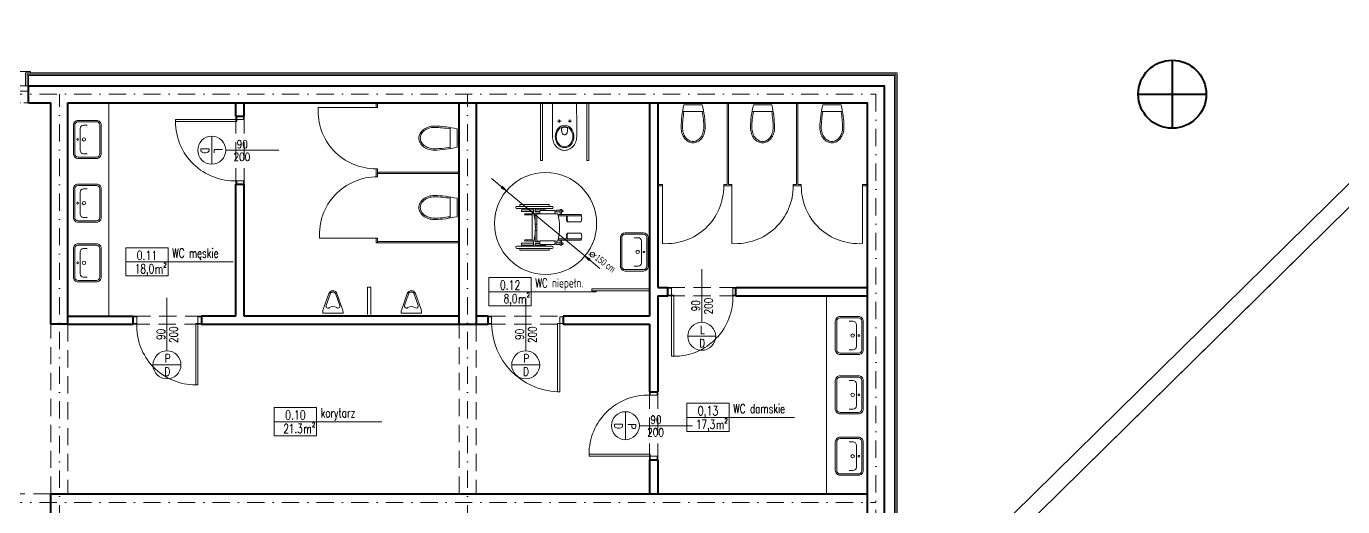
# Model space of a CAD drawing. Header units: millimetres. Extents: x -105266 to 178069, y 491 to 168574.
# Drawn here: x 9510 to 11445, y 18372 to 19078 of the extents above; entities that cross this region are included whole.
import ezdxf
from ezdxf.enums import TextEntityAlignment as Align

# ---------------------------------------------------------------- set-up
doc = ezdxf.new("R2010")
doc.units = ezdxf.units.MM
for name, pattern in [('DASHDOT', [25.4, 12.7, -6.35, 0, -6.35]), ('DASHED', [19.05, 12.7, -6.35]), ('HIDDEN2', [4.7625, 3.175, -1.5875])]:
    doc.linetypes.add(name, pattern=pattern)
for name, color, linetype, lineweight in [('A- NAD', 111, 'DASHED', 15), ('A-MEBLE', 253, 'Continuous', 5), ('A-OSIE', 7, 'DASHDOT', 0), ('A-SCIANY DZIAŁOWE', 1, 'Continuous', 40), ('A-STOLARKA OKIENNA', 1, 'Continuous', 5), ('A-WIDOK', 111, 'Continuous', 15), ('A-wykończenia', 6, 'Continuous', 13), ('A04_KONSTRUKCJA PONIZEJ', 2, 'HIDDEN2', 0), ('A07_DRZWI_OKNA', 4, 'Continuous', 5), ('A08_OPIS DRZWI_OKIEN', 9, 'Continuous', 9), ('A13_WYPOSAZENIE SANITARNE', 41, 'Continuous', 9), ('A16_OPIS_POM', 2, 'Continuous', 9), ('SANITARIATY', 9, 'Continuous', 5), ('sciany murowane', 3, 'Continuous', 40)]:
    doc.layers.add(name, color=color, linetype=linetype, lineweight=lineweight)
doc.styles.add('ROMANS', font='romans', dxfattribs={"width": 0.7})
doc.styles.add('WYM', font='ROMANS.SHX', dxfattribs={"width": 0.75})

# ---------------------------------------------------------------- blocks, each defined once
blk = doc.blocks.new('MW-0-152')
at = {"layer": 'A13_WYPOSAZENIE SANITARNE', "linetype": 'ByBlock'}
blk.add_line((-15.5, -10), (15.5, -10), dxfattribs=at)
blk.add_lwpolyline([(-13.5, 0, 0.053819), (-17.7, -33.3, 0.078305), (-16.3, -42.2, 0.087719), (-12.6, -49.3, 0.105432), (-6.6, -54.4, 0.122623), (0, -56, 0.122623), (6.6, -54.4, 0.105432), (12.6, -49.3, 0.087719), (16.3, -42.2, 0.078305), (17.7, -33.3, 0.053819), (13.5, 0)], format="xyb", close=True, dxfattribs=at)
blk.add_lwpolyline([(-13.5, -10, 0.037963), (-15.7, -33.3, 0.078126), (-14.4, -41.6, 0.087719), (-11, -48.1, 0.105432), (-5.6, -52.6, 0.122623), (0, -54, 0.122623), (5.6, -52.6, 0.105432), (11, -48.1, 0.087719), (14.4, -41.6, 0.078126), (15.7, -33.3, 0.037963), (13.5, -10)], format="xyb", dxfattribs=at)
blk = doc.blocks.new('MW-0-105')
at = {"layer": 'A13_WYPOSAZENIE SANITARNE', "linetype": 'ByBlock'}
for points in [[(-21, -41), (21, -41, 0.414214), (28, -34), (28, -7, 0.414214), (21, 0), (-21, 0, 0.414214), (-28, -7), (-28, -34, 0.414214)], [(-21, -39), (21, -39, 0.414214), (26, -34), (26, -7, 0.414214), (21, -2), (-21, -2, 0.414214), (-26, -7), (-26, -34, 0.414214)]]:
    blk.add_lwpolyline(points, format="xyb", close=True, dxfattribs=at)
blk.add_lwpolyline([(21, -20.5), (21, -15, 0.414214), (16, -10), (-16, -10, 0.414214), (-21, -15), (-21, -20.5)], format="xyb", dxfattribs=at)
for centre, radius in [((0, -15.5), 2.5), ((0, -6.3), 1.29)]:
    blk.add_circle(centre, radius, dxfattribs=at)
blk = doc.blocks.new('A$C0A0820CA')
at = {"layer": 'A-STOLARKA OKIENNA'}
for points in [[(5, 5), (5, 95), (8, 95), (8, 5)], [(0, 5), (5, 5), (5, -5), (0, -5)], [(95, 5), (100, 5), (100, -5), (95, -5)]]:
    blk.add_lwpolyline(points, close=True, dxfattribs=at)
blk.add_arc((8.4, 8.4), 86.6, 357.7776, 90.2803, dxfattribs=at)
blk = doc.blocks.new('A$C3C107989')
at = {"layer": 'A13_WYPOSAZENIE SANITARNE', "lineweight": 0}
for points in [[(17.6, 0), (17.7, -12), (17.8, -23.9), (17.8, -47.8), (17.8, -49.8), (17.6, -51.8), (17.3, -53.7), (16.9, -55.7), (16.3, -57.6), (15.5, -59.4), (14.6, -61.2), (13.5, -62.8), (12.3, -64.3), (10.8, -65.7), (9.3, -67), (7.6, -68), (5.8, -68.8), (3.9, -69.5), (2, -69.9), (0, -70), (-2, -69.9), (-4, -69.5), (-5.8, -68.8), (-7.6, -68), (-9.3, -67), (-10.9, -65.7), (-12.3, -64.3), (-13.6, -62.8), (-14.7, -61.2), (-15.6, -59.4), (-16.3, -57.6), (-16.9, -55.7), (-17.3, -53.7), (-17.6, -51.8), (-17.8, -49.8), (-17.8, -47.8), (-17.8, -23.9), (-17.7, -12), (-17.6, 0)], [(-17.6, 0), (17.6, 0)]]:
    blk.add_lwpolyline(points, dxfattribs=at)
at = {"layer": 'A13_WYPOSAZENIE SANITARNE'}
for points in [[(-10.4, -27), (-5.1, -27)], [(-7.8, -24.5), (-7.8, -29.5)], [(5.1, -27), (10.2, -27)], [(7.7, -24.8), (7.7, -29.3)]]:
    blk.add_lwpolyline(points, dxfattribs=at)
at = {"layer": 'A13_WYPOSAZENIE SANITARNE', "lineweight": 0}
for points in [[(-7.8, -27.7), (-7.5, -27.7), (-7.2, -27.5), (-7.1, -27.3), (-7, -27), (-7.1, -26.7), (-7.2, -26.5), (-7.5, -26.3), (-7.8, -26.2), (-8, -26.3), (-8.3, -26.5), (-8.5, -26.7), (-8.5, -27), (-8.5, -27.3), (-8.3, -27.5), (-8, -27.7)], [(-4.5, -37.9), (-4.4, -37.6), (-4.3, -37.3), (-4.1, -37.1), (-3.8, -36.9), (-2.9, -36.5), (-2, -36.3), (-1, -36.1), (0, -36.1), (1, -36.1), (2, -36.3), (2.9, -36.5), (3.8, -36.9), (4.1, -37.1), (4.3, -37.3), (4.4, -37.6), (4.4, -37.9), (4.4, -40.7), (4.3, -42.1), (4, -43.5), (3.8, -44.2), (3.5, -44.9), (3.1, -45.5), (2.6, -46), (2, -46.4), (1.4, -46.7), (0.7, -47), (0, -47), (-0.7, -47), (-1.4, -46.7), (-2.1, -46.4), (-2.6, -46), (-3.1, -45.5), (-3.5, -44.9), (-3.8, -44.2), (-4, -43.5), (-4.3, -42.1), (-4.4, -40.7)]]:
    blk.add_lwpolyline(points, close=True, dxfattribs=at)
blk.add_circle((7.7, -27), 0.752, dxfattribs=at)
for centre, major_axis, ratio in [((0, -49.5), (0, -16.5), 0.829441), ((0, -49.9), (0, -14.8), 0.831158)]:
    blk.add_ellipse(centre, major_axis=major_axis, ratio=ratio, start_param=0, end_param=6.283185, dxfattribs=at)
blk = doc.blocks.new('A$C1A052F2C')
at = {"layer": 'A-STOLARKA OKIENNA'}
for points in [[(-105, -5), (-110, -5), (-110, 5), (-105, 5)], [(0, -5), (-5, -5), (-5, 5), (0, 5)], [(-5, -5), (-5, -105), (-8, -105), (-8, -5)]]:
    blk.add_lwpolyline(points, close=True, dxfattribs=at)
blk.add_arc((-4.3, -4.4), 100.7, 180.3589, 267.8962, dxfattribs=at)
blk = doc.blocks.new('MW-0-174')
at = {"layer": 'A13_WYPOSAZENIE SANITARNE'}
for points in [[(-6, -28.7, 0.71055), (6, -28.7), (14.2, -5.4, 0.08401), (15, -0.5), (15, 0), (-15, 0), (-15, -0.5, 0.08401), (-14.2, -5.4)], [(6, -7.5, -0.647842), (10, -11.2), (4.2, -28, -0.71055), (-4.2, -28), (-10, -11.2, -0.763455), (-5.2, -8, 0.366262), (5.2, -8, -0.077354)]]:
    blk.add_lwpolyline(points, format="xyb", close=True, dxfattribs=at)
blk = doc.blocks.new('A$C078D0F1A')
at = {"layer": 'sciany murowane'}
for p, q in [((0, 50), (0, -50)), ((-50, 0), (50, 0))]:
    blk.add_line(p, q, dxfattribs=at)
blk.add_circle((0, 0), 50, dxfattribs=at)
blk = doc.blocks.new('opis-pomieszczenie')
for p, q in [((0, 21.8), (0, -21.4)), ((-64.8, 0), (99.9, 0))]:
    blk.add_line(p, q)
blk.add_lwpolyline([(0, 21.8), (-64.8, 21.8), (-64.8, -21.4), (0, -21.4)])
at = {"style": 'ROMANS', "width": 0.7}
for s, height, p in [('m', 14.3, (-13.8, -18)), ('2', 7.15, (-4.6, -8.4))]:
    blk.add_text(s, height=height, dxfattribs=at).set_placement(p, align=Align.CENTER)
blk.add_attdef('NR', text='', height=14.3, dxfattribs=at).set_placement((-32.4, 2.8), align=Align.CENTER)
for tag, p in [('POMIESZCZENIE', (6.3, 3.9)), ('POS', (6.3, -17.6))]:
    blk.add_attdef(tag, p, '', height=14.3, dxfattribs=at)
blk.add_attdef('POW', text='', height=14.3, dxfattribs=at).set_placement((-27, -17.4), align=Align.RIGHT)
blk = doc.blocks.new('A$C594607AF')
at = {"layer": 'A-MEBLE'}
for p, q in [((46.8, 67.9), (-5.2, 67.9)), ((-5.2, 64.7), (46.8, 64.7)), ((42.4, 70.5), (-0.8, 70.5)), ((-0.8, 70.5), (-0.8, 67.9)), ((1.8, 63), (1.8, 60.4)), ((19.6, 63), (1.8, 63)), ((19.6, 60.4), (1.8, 60.4)), ((19.6, 64.7), (19.6, 57.1)), ((22.1, 64.7), (22.1, 60.6)), ((37.3, 63), (22.1, 63)), ((22.1, 60.6), (29, 60.6)), ((22.1, 58.1), (29, 58.1)), ((22.1, 58.1), (22.1, 41.7)), ((50.7, 61.9), (29.3, 61.9)), ((50.7, 61.9), (29.3, 61.9)), ((37.3, 63), (37.3, 61.9)), ((42.4, 70.5), (42.4, 67.9)), ((58.5, 62.3), (53.3, 62.3)), ((53.3, 59.9), (58.5, 59.9)), ((58.5, 55.9), (58.5, 63.1)), ((58.5, 63.1), (60.7, 63.1)), ((60.7, 63.1), (60.7, 55.9)), ((62.1, 62.3), (60.7, 62.3)), ((62.1, 59.9), (60.7, 59.9)), ((7.2, 57.1), (6.6, 57.1)), ((6.6, 55.3), (17.5, 55.3)), ((9.6, 57.1), (9, 57.1)), ((12.1, 57.1), (11.4, 57.1)), ((14.6, 57.1), (13.9, 57.1)), ((17.5, 57.1), (16.4, 57.1)), ((17.5, 57.1), (19.9, 57.1)), ((17.5, 16.9), (17.5, 57.1)), ((17.5, 57.1), (19.9, 57.1)), ((22.1, 41.7), (24.6, 41.7)), ((24.6, 41.7), (22.1, 41.7)), ((24.6, 57.1), (29.2, 57.1)), ((24.6, 16.9), (24.6, 57.1)), ((24.6, 57.1), (29.2, 57.1)), ((29.3, 56.8), (50.7, 56.8)), ((29.3, 56.8), (50.7, 56.8)), ((50.8, 57.1), (55.4, 57.1)), ((50.8, 57.1), (55.4, 57.1)), ((55.7, 55.9), (89.3, 55.9)), ((56.1, 53.9), (90.1, 53.9)), ((89.3, 45.3), (68.9, 45.3)), ((24.6, 32.3), (22.1, 32.3)), ((22.1, 15.9), (22.1, 32.3)), ((56.1, 20.1), (90.1, 20.1)), ((89.3, 28.7), (68.9, 28.7)), ((-5.2, 9.3), (46.8, 9.3)), ((46.8, 6.1), (-5.2, 6.1)), ((-0.8, 3.5), (-0.8, 6.1)), ((42.4, 3.5), (-0.8, 3.5)), ((1.8, 11), (1.8, 13.6)), ((19.6, 13.6), (1.8, 13.6)), ((19.6, 11), (1.8, 11)), ((6.6, 18.7), (17.5, 18.7)), ((7.2, 16.9), (6.6, 16.9)), ((9.6, 16.9), (9, 16.9)), ((12.1, 16.9), (11.4, 16.9)), ((14.6, 16.9), (13.9, 16.9)), ((17.5, 16.9), (16.4, 16.9)), ((17.5, 16.9), (19.9, 16.9)), ((19.6, 9.3), (19.6, 16.9)), ((22.1, 15.9), (29, 15.9)), ((22.1, 13.4), (29, 13.4)), ((22.1, 9.3), (22.1, 13.4)), ((37.3, 11), (22.1, 11)), ((24.6, 16.9), (29.2, 16.9)), ((29.3, 17.2), (50.7, 17.2)), ((50.7, 12.1), (29.3, 12.1)), ((37.3, 11), (37.3, 12.1)), ((42.4, 3.5), (42.4, 6.1)), ((50.8, 16.9), (55.4, 16.9)), ((53.3, 14.1), (58.5, 14.1)), ((58.5, 11.7), (53.3, 11.7)), ((55.7, 18.1), (89.3, 18.1)), ((58.5, 18.1), (58.5, 10.9)), ((58.5, 10.9), (60.7, 10.9)), ((60.7, 10.9), (60.7, 18.1)), ((62.1, 14.1), (60.7, 14.1)), ((62.1, 11.7), (60.7, 11.7))]:
    blk.add_line(p, q, dxfattribs=at)
for centre, radius, start, end in [((-5, 66.3), 1.62, 83.3484, 263.3484), ((35.8, 59.4), 6.91, 158.6958, 201.3042), ((35.8, 59.4), 6.91, 158.6958, 201.3042), ((46.7, 66.3), 1.62, 276.6516, 96.6516), ((44.2, 59.4), 6.91, 338.6958, 21.3042), ((44.2, 59.4), 6.91, 338.6958, 21.3042), ((53.7, 61.1), 1.29, 111.1935, 248.8065), ((61.6, 61.1), 1.29, 291.1935, 68.8065), ((8.8, 56.2), 2.43, 157.5799, 202.4201), ((8.1, 59.4), 2.43, 248.7013, 291.2987), ((10.5, 59.4), 2.43, 248.7013, 291.2987), ((13, 59.4), 2.43, 248.7013, 291.2987), ((15.5, 59.4), 2.43, 248.7013, 291.2987), ((-64.5, 37), 86.8, 346.5803, 13.4197), ((-29, 37), 86.8, 346.5803, 13.4197), ((80.7, 50.6), 12.9, 165.0649, 204.3854), ((80.7, 50.6), 11.7, 165.0649, 207.0325), ((77.6, 50.6), 12.9, 335.6146, 24.3854), ((80.7, 23.4), 12.9, 155.6146, 194.9351), ((80.7, 23.4), 11.7, 152.9675, 194.9351), ((77.6, 23.4), 12.9, 335.6146, 24.3854), ((-5, 7.7), 1.62, 96.6516, 276.6516), ((8.8, 17.8), 2.43, 157.5799, 202.4201), ((8.1, 14.6), 2.43, 68.7013, 111.2987), ((10.5, 14.6), 2.43, 68.7013, 111.2987), ((13, 14.6), 2.43, 68.7013, 111.2987), ((15.5, 14.6), 2.43, 68.7013, 111.2987), ((35.8, 14.6), 6.91, 158.6958, 201.3042), ((46.7, 7.7), 1.62, 263.3484, 83.3484), ((44.2, 14.6), 6.91, 338.6958, 21.3042), ((53.7, 12.9), 1.29, 111.1935, 248.8065), ((61.6, 12.9), 1.29, 291.1935, 68.8065)]:
    blk.add_arc(centre, radius, start, end, dxfattribs=at)
blk = doc.blocks.new('A$C50B7139D')
at = {"layer": 'A-MEBLE'}
h = blk.add_hatch(color=256, dxfattribs=at)
h.dxf.hatch_style = 1
h.paths.add_polyline_path([(-117.6, 106.2), (-112.1, 99.5), (-119.7, 103.7)])
h = blk.add_hatch(color=256, dxfattribs=at)
h.dxf.hatch_style = 1
h.paths.add_polyline_path([(11, -0.3), (3.4, 3.9), (9, -2.8)])
blk.add_line((3.4, 3.9), (-112.2, 99.4), dxfattribs=at)
for points in [[(-112.1, 99.5), (-134.2, 117.8)], [(3.4, 3.9), (25.5, -14.4)]]:
    blk.add_lwpolyline(points, dxfattribs=at)
for points in [[(-117.6, 106.2), (-112.1, 99.5), (-119.7, 103.7)], [(11, -0.3), (3.4, 3.9), (9, -2.8)]]:
    blk.add_lwpolyline(points, close=True, dxfattribs=at)
blk.add_circle((-54.4, 51.6), 75, dxfattribs=at)
at = {"layer": 'A16_OPIS_POM'}
blk.add_line((8.9, 6.4), (19.8, 4.8), dxfattribs=at)
blk.add_circle((14.4, 5.8), 3.53, dxfattribs=at)
blk.add_blockref('A$C594607AF', (-91.7, 8.9))
at = {"layer": 'A16_OPIS_POM', "insert": (23.3, 6.8), "char_height": 10, "attachment_point": 1, "rotation": 322.7249, "style": 'ROMANS'}
blk.add_mtext_dynamic_manual_height_columns('{\\fArial Narrow|b0|i0|c0|p34;150 cm}', width=102.116, gutter_width=12.5, heights=[0], dxfattribs=at)
blk = doc.blocks.new('drzwi opis')
for p, q in [((-29.3, 124.9), (29.3, 124.9)), ((0, 95.6), (0, -15.6))]:
    blk.add_line(p, q)
blk.add_circle((0, 124.9), 29.3)
at = {"style": 'ROMANS', "width": 0.7}
for tag, p in [('WDNR', (1.1, 127.5)), ('WDPPOZ', (0, 102.7))]:
    blk.add_attdef(tag, text='', height=17, dxfattribs=at).set_placement(p, align=Align.CENTER)
for tag, p in [('WDS', (-4.1, -6)), ('WDH', (22.5, -6.4))]:
    blk.add_attdef(tag, text='', height=17, rotation=90, dxfattribs=at).set_placement(p, align=Align.CENTER)

msp = doc.modelspace()

# ---------------------------------------------------------------- linework, layer by layer
at = {"layer": 'A- NAD', "ltscale": 2}
for p, q in [((9818.59, 18945.94), (9818.59, 18845.94)), ((9830.59, 18945.94), (9830.59, 18845.94)), ((10453.2, 18694.03), (10553.2, 18694.03)), ((10453.2, 18682.03), (10553.2, 18682.03)), ((9546.59, 18390.75), (9546.59, 18640.03)), ((9571.59, 18640.03), (9571.59, 18390.75)), ((9666.65, 18640.03), (9767.7, 18640.03)), ((9667.7, 18652.03), (9767.7, 18652.03)), ((10146.59, 18390.75), (10146.59, 18640.03)), ((10171.59, 18640.03), (10171.59, 18390.75)), ((10189.44, 18652.03), (10299.44, 18652.03)), ((10189.44, 18640.03), (10299.44, 18640.03)), ((10426.59, 18541.03), (10426.59, 18441.03)), ((10438.59, 18541.03), (10438.59, 18441.03)), ((9546.59, 18390.75), (8971.59, 18390.75))]:
    msp.add_line(p, q, dxfattribs=at)
at = {"layer": 'A-OSIE', "ltscale": 2}
for p, q in [((8359.09, 18978.25), (10759.09, 18978.25)), ((9559.09, 17178.25), (9559.09, 18978.25)), ((10159.09, 17178.25), (10159.09, 18978.25)), ((8359.09, 18378.25), (10759.09, 18378.25))]:
    msp.add_line(p, q, dxfattribs=at)
msp.add_lwpolyline([(10759.09, 18978.25), (10759.09, 17178.25), (8359.09, 17178.25), (8359.09, 18978.25)], dxfattribs=at)
at = {"layer": 'A-SCIANY DZIAŁOWE'}
for p, q in [((9818.59, 18945.94), (9818.59, 18965.75)), ((9830.59, 18945.94), (9830.59, 18965.75)), ((10426.59, 18965.75), (10426.59, 18652.03)), ((10438.59, 18965.75), (10438.59, 18694.03)), ((9818.59, 18945.94), (9830.59, 18945.94)), ((9818.59, 18652.03), (9818.59, 18845.94)), ((9818.59, 18845.94), (9830.59, 18845.94)), ((9830.59, 18652.03), (9830.59, 18845.94)), ((10438.59, 18694.03), (10453.2, 18694.03)), ((10453.2, 18682.03), (10453.2, 18694.03)), ((10553.2, 18694.03), (10746.59, 18694.03)), ((10553.2, 18682.03), (10553.2, 18694.03)), ((10438.59, 18682.03), (10438.59, 18541.03)), ((10438.59, 18682.03), (10453.2, 18682.03)), ((10553.2, 18682.03), (10746.59, 18682.03)), ((9571.59, 18652.03), (9667.7, 18652.03)), ((9571.59, 18640.03), (9667.7, 18640.03)), ((9667.7, 18640.03), (9667.7, 18652.03)), ((10189.44, 18652.03), (10171.59, 18652.03)), ((10171.59, 18640.03), (10189.44, 18640.03)), ((10189.44, 18640.03), (10189.44, 18652.03)), ((10426.59, 18652.03), (10299.44, 18652.03)), ((10299.44, 18652.03), (10299.44, 18640.03)), ((10299.44, 18640.03), (10426.59, 18640.03)), ((10426.59, 18640.03), (10426.59, 18541.03)), ((10426.59, 18541.03), (10438.59, 18541.03)), ((10426.59, 18441.03), (10426.59, 18390.75)), ((10426.59, 18441.03), (10438.59, 18441.03)), ((10438.59, 18441.03), (10438.59, 18390.75))]:
    msp.add_line(p, q, dxfattribs=at)
for points in [[(9818.59, 18652.03), (9767.7, 18652.03), (9767.7, 18640.03), (10146.59, 18640.03)], [(10146.59, 18652.03), (9830.59, 18652.03)]]:
    msp.add_lwpolyline(points, dxfattribs=at)
at = {"layer": 'A-STOLARKA OKIENNA'}
for p, q in [((10024.59, 18958.75), (9939.59, 18958.75)), ((10445.59, 18843.75), (10445.59, 18758.75)), ((10547.59, 18843.75), (10547.59, 18758.75)), ((10739.59, 18843.75), (10739.59, 18758.75)), ((10026.59, 18766.75), (9941.59, 18766.75))]:
    msp.add_line(p, q, dxfattribs=at)
for centre, start, end in [((10023.81, 18953.15), 176.19677, 270.53008), ((10025.81, 18772.35), 89.46992, 183.80323), ((10451.19, 18842.97), 266.19677, 0.53008), ((10553.19, 18842.97), 266.19677, 0.53008), ((10734, 18842.97), 179.46992, 273.80323)]:
    msp.add_arc(centre, 84.41, start, end, dxfattribs=at)
at = {"layer": 'A-WIDOK'}
for p, q in [((10790.05, 18192.72), (12856.52, 20227.73)), ((10790.07, 18157.65), (12874.06, 20209.92)), ((10790.59, 18158.15), (11383.59, 18742.13))]:
    msp.add_line(p, q, dxfattribs=at)
msp.add_lwpolyline([(9406.59, 19009.75), (9402.59, 19009.75), (9402.59, 19011.75), (9516.59, 19011.75), (9516.59, 19009.75)], dxfattribs=at)
at = {"layer": 'A-wykończenia'}
for points in [[(9509.45, 18990.75), (9509.45, 19009.75), (10790.59, 19009.75), (10790.59, 17930.25), (10771.59, 17930.25)], [(9511.45, 18990.75), (9511.45, 19007.75), (10788.59, 19007.75), (10788.59, 17932.25), (10771.59, 17932.25)], [(9513.45, 18990.75), (9513.45, 19005.75), (10786.59, 19005.75), (10786.59, 17934.25), (10771.59, 17934.25)]]:
    msp.add_lwpolyline(points, dxfattribs=at)
at = {"layer": 'A04_KONSTRUKCJA PONIZEJ', "ltscale": 3}
msp.add_line((9406.59, 18965.75), (9513.45, 18965.75), dxfattribs=at)
at = {"layer": 'A07_DRZWI_OKNA'}
msp.add_lwpolyline([(9513.45, 18990.75), (9406.59, 18990.75), (9406.59, 18982.75), (9513.45, 18982.75)], dxfattribs=at)
at = {"layer": 'A13_WYPOSAZENIE SANITARNE'}
for p, q in [((9631.59, 18652.03), (9631.59, 18965.75)), ((10024.59, 18965.75), (10024.59, 18958.75)), ((10026.59, 18965.75), (10026.59, 18958.75)), ((10540.59, 18845.75), (10540.59, 18965.75)), ((10542.59, 18845.75), (10542.59, 18965.75)), ((10642.59, 18845.75), (10642.59, 18965.75)), ((10644.59, 18845.75), (10644.59, 18965.75)), ((10024.59, 18958.75), (10026.59, 18958.75)), ((10024.59, 18868.75), (10024.59, 18856.75)), ((10024.59, 18868.75), (10026.59, 18868.75)), ((10024.59, 18868.75), (10024.59, 18863.75)), ((10024.59, 18868.75), (10026.59, 18868.75)), ((10026.59, 18868.75), (10026.59, 18856.75)), ((10026.59, 18868.75), (10026.59, 18863.75)), ((10024.59, 18856.75), (10026.59, 18856.75)), ((10026.59, 18863.75), (10146.59, 18863.75)), ((10026.59, 18861.75), (10146.59, 18861.75)), ((10438.59, 18845.75), (10445.59, 18845.75)), ((10438.59, 18843.75), (10438.59, 18845.75)), ((10445.59, 18843.75), (10445.59, 18845.75)), ((10535.59, 18843.75), (10535.59, 18845.75)), ((10535.59, 18845.75), (10540.59, 18845.75)), ((10542.59, 18845.75), (10547.59, 18845.75)), ((10547.59, 18843.75), (10547.59, 18845.75)), ((10637.59, 18845.75), (10642.59, 18845.75)), ((10637.59, 18845.75), (10642.59, 18845.75)), ((10637.59, 18843.75), (10637.59, 18845.75)), ((10644.59, 18845.75), (10649.59, 18845.75)), ((10649.59, 18843.75), (10649.59, 18845.75)), ((10739.59, 18845.75), (10746.59, 18845.75)), ((10739.59, 18845.75), (10744.59, 18845.75)), ((10739.59, 18843.75), (10739.59, 18845.75)), ((10438.59, 18843.75), (10445.59, 18843.75)), ((10535.59, 18843.75), (10547.59, 18843.75)), ((10637.59, 18843.75), (10649.59, 18843.75)), ((10637.59, 18843.75), (10642.59, 18843.75)), ((10739.59, 18843.75), (10746.59, 18843.75)), ((10739.59, 18843.75), (10744.59, 18843.75)), ((10024.59, 18766.75), (10024.59, 18759.75)), ((10024.59, 18766.75), (10026.59, 18766.75)), ((10024.59, 18766.75), (10024.59, 18761.75)), ((10024.59, 18766.75), (10026.59, 18766.75)), ((10024.59, 18759.75), (10026.59, 18759.75)), ((10026.59, 18766.75), (10026.59, 18759.75)), ((10026.59, 18766.75), (10026.59, 18761.75)), ((10026.59, 18761.75), (10146.59, 18761.75)), ((10026.59, 18759.75), (10146.59, 18759.75)), ((10686.59, 18682.03), (10686.59, 18390.75))]:
    msp.add_line(p, q, dxfattribs=at)
for points in [[(10266.07, 18965.75), (10266.07, 18880.75), (10269.07, 18880.75), (10269.07, 18965.75), (10266.07, 18965.75)], [(10337.25, 18965.75), (10337.25, 18880.75), (10334.25, 18880.75), (10334.25, 18965.75), (10337.25, 18965.75)], [(10011.72, 18654.66), (10011.72, 18694.66), (10016.72, 18694.66), (10016.72, 18654.66)], [(10426.59, 18692.41), (10341.59, 18692.41), (10341.59, 18689.41), (10426.59, 18689.41), (10426.59, 18692.41)]]:
    msp.add_lwpolyline(points, dxfattribs=at)
at = {"layer": 'SANITARIATY'}
for p, q in [((10024.59, 18965.75), (10026.59, 18965.75)), ((10024.59, 18965.75), (10026.59, 18965.75)), ((10438.59, 18843.75), (10438.59, 18845.75)), ((10547.59, 18843.75), (10547.59, 18845.75)), ((10637.59, 18843.75), (10637.59, 18845.75)), ((10739.59, 18843.75), (10739.59, 18845.75)), ((10746.59, 18843.75), (10746.59, 18845.75)), ((10540.59, 18843.75), (10547.59, 18843.75))]:
    msp.add_line(p, q, dxfattribs=at)
at = {"layer": 'SANITARIATY', "ltscale": 0.05}
for p, q in [((10024.59, 18965.75), (10024.59, 18965.75)), ((10026.59, 18965.75), (10026.59, 18965.75)), ((10438.59, 18845.75), (10438.59, 18845.75)), ((10540.59, 18845.75), (10540.59, 18845.75)), ((10438.59, 18843.75), (10438.59, 18843.75)), ((10540.59, 18843.75), (10540.59, 18843.75))]:
    msp.add_line(p, q, dxfattribs=at)
at = {"layer": 'sciany murowane'}
for p, q in [((9513.45, 18965.75), (9513.45, 18990.75)), ((9546.59, 18640.03), (9546.59, 18965.75)), ((9571.59, 18640.03), (9571.59, 18965.75)), ((10146.59, 18640.03), (10146.59, 18965.75)), ((10171.59, 18965.75), (10171.59, 18640.03)), ((9571.59, 18640.03), (9546.59, 18640.03)), ((10146.59, 18640.03), (10171.59, 18640.03)), ((10146.59, 18390.75), (10746.59, 18390.75))]:
    msp.add_line(p, q, dxfattribs=at)
for points in [[(9513.45, 18990.75), (10771.59, 18990.75), (10771.59, 17934.25)], [(9513.45, 18965.75), (9546.59, 18965.75)], [(9571.59, 18965.75), (10171.59, 18965.75)], [(10171.59, 18965.75), (10746.59, 18965.75), (10746.59, 17934.25)], [(9546.59, 17995.75), (9546.59, 18390.75), (10146.59, 18390.75)]]:
    msp.add_lwpolyline(points, dxfattribs=at)

# ---------------------------------------------------------------- block references
for name, p in [('A$C078D0F1A', (11194.78, 18978.25)), ('A$C3C107989', (10301.66, 18965.75)), ('A$C50B7139D', (10328.16, 18736.6)), ('A$C1A052F2C', (10299.44, 18646.03))]:
    msp.add_blockref(name, p)
at = {"xscale": -1}
for p, rotation in [((9824.87, 18945.94), 90), ((10454, 18688.03), 180)]:
    msp.add_blockref('A$C0A0820CA', p, dxfattribs=dict(at, rotation=rotation))
for p, rotation in [((9767.7, 18646.03), 180), ((10432.59, 18441.03), 89.99999999944409)]:
    msp.add_blockref('A$C0A0820CA', p, dxfattribs=dict(rotation=rotation))
at = {"layer": 'A-MEBLE'}
for p in [(10490.59, 18962.69), (10592.59, 18962.69), (10694.59, 18962.69)]:
    msp.add_blockref('MW-0-152', p, dxfattribs=at)
for name, p, rotation in [('MW-0-105', (9579.57, 18911.86), 89.99999998657854), ('MW-0-152', (10143.54, 18913.75), 270), ('MW-0-105', (9579.57, 18818.17), 89.99999998657854), ('MW-0-152', (10143.54, 18811.75), 270), ('MW-0-105', (10424.59, 18746.39), 270), ('MW-0-105', (9579.57, 18730.37), 89.99999998657854), ('MW-0-105', (10740.57, 18623.51), 269.9999999865785), ('MW-0-105', (10740.57, 18536.39), 269.9999999865785), ('MW-0-105', (10740.57, 18446.07), 269.9999999865785)]:
    msp.add_blockref(name, p, dxfattribs=dict(at, rotation=rotation))
at = {"layer": 'A08_OPIS DRZWI_OKIEN'}
ref = msp.add_blockref('drzwi opis', (9870.67, 18895.94), dxfattribs=dict(at, xscale=-0.702000000001135, yscale=0.702000000001135, zscale=0.702000000001135, rotation=90))
ref.add_attrib('WDNR', 'D', dxfattribs={"layer": '0', "height": 11.93, "rotation": 270, "style": 'WYM', "width": 0.8}).set_placement((9767.05, 18895.29), align=Align.CENTER)
ref.add_attrib('WDPPOZ', 'L', dxfattribs={"layer": '0', "height": 11.93, "rotation": 270, "style": 'WYM', "width": 0.8}).set_placement((9786.65, 18895.02), align=Align.CENTER)
ref.add_attrib('WDS', '90', dxfattribs={"layer": '0', "height": 11.934, "style": 'WYM', "width": 0.8}).set_placement((9827.85, 18898.8), align=Align.CENTER)
ref.add_attrib('WDH', '200', dxfattribs={"layer": '0', "height": 11.934, "style": 'WYM', "width": 0.8}).set_placement((9827.34, 18880.15), align=Align.CENTER)
ref = msp.add_blockref('drzwi opis', (10503.2, 18710.11), dxfattribs=dict(at, xscale=-0.702000000001135, yscale=0.702000000001135, zscale=0.702000000001135, rotation=180))
ref.add_attrib('WDNR', 'D', dxfattribs={"layer": '0', "height": 11.93, "style": 'WYM', "width": 0.8}).set_placement((10503.85, 18606.49), align=Align.CENTER)
ref.add_attrib('WDPPOZ', 'L', dxfattribs={"layer": '0', "height": 11.93, "style": 'WYM', "width": 0.8}).set_placement((10504.12, 18626.08), align=Align.CENTER)
ref.add_attrib('WDS', '90', dxfattribs={"layer": '0', "height": 11.934, "rotation": 90, "style": 'WYM', "width": 0.8}).set_placement((10500.34, 18667.29), align=Align.CENTER)
ref.add_attrib('WDH', '200', dxfattribs={"layer": '0', "height": 11.934, "rotation": 90, "style": 'WYM', "width": 0.8}).set_placement((10518.99, 18666.77), align=Align.CENTER)
ref = msp.add_blockref('drzwi opis', (9717.17, 18668.11), dxfattribs=dict(at, xscale=-0.702000000001135, yscale=0.702000000001135, zscale=0.702000000001135, rotation=180))
ref.add_attrib('WDNR', 'D', dxfattribs={"layer": '0', "height": 11.93, "style": 'WYM', "width": 0.8}).set_placement((9717.83, 18564.49), align=Align.CENTER)
ref.add_attrib('WDPPOZ', 'P', dxfattribs={"layer": '0', "height": 11.93, "style": 'WYM', "width": 0.8}).set_placement((9718.09, 18584.08), align=Align.CENTER)
ref.add_attrib('WDS', '90', dxfattribs={"layer": '0', "height": 11.934, "rotation": 90, "style": 'WYM', "width": 0.8}).set_placement((9714.31, 18625.29), align=Align.CENTER)
ref.add_attrib('WDH', '200', dxfattribs={"layer": '0', "height": 11.934, "rotation": 90, "style": 'WYM', "width": 0.8}).set_placement((9732.96, 18624.77), align=Align.CENTER)
ref = msp.add_blockref('drzwi opis', (10244.44, 18668.11), dxfattribs=dict(at, xscale=-0.702000000001135, yscale=0.702000000001135, zscale=0.702000000001135, rotation=180))
ref.add_attrib('WDNR', 'D', dxfattribs={"layer": '0', "height": 11.93, "style": 'WYM', "width": 0.8}).set_placement((10245.09, 18564.49), align=Align.CENTER)
ref.add_attrib('WDPPOZ', 'P', dxfattribs={"layer": '0', "height": 11.93, "style": 'WYM', "width": 0.8}).set_placement((10245.36, 18584.08), align=Align.CENTER)
ref.add_attrib('WDS', '90', dxfattribs={"layer": '0', "height": 11.934, "rotation": 90, "style": 'WYM', "width": 0.8}).set_placement((10241.58, 18625.29), align=Align.CENTER)
ref.add_attrib('WDH', '200', dxfattribs={"layer": '0', "height": 11.934, "rotation": 90, "style": 'WYM', "width": 0.8}).set_placement((10260.23, 18624.77), align=Align.CENTER)
ref = msp.add_blockref('drzwi opis', (10478.67, 18491.03), dxfattribs=dict(at, xscale=-0.702000000001135, yscale=0.702000000001135, zscale=0.702000000001135, rotation=90))
ref.add_attrib('WDNR', 'D', dxfattribs={"layer": '0', "height": 11.93, "rotation": 270, "style": 'WYM', "width": 0.8}).set_placement((10375.05, 18490.38), align=Align.CENTER)
ref.add_attrib('WDPPOZ', 'P', dxfattribs={"layer": '0', "height": 11.93, "rotation": 270, "style": 'WYM', "width": 0.8}).set_placement((10394.65, 18490.11), align=Align.CENTER)
ref.add_attrib('WDS', '90', dxfattribs={"layer": '0', "height": 11.934, "style": 'WYM', "width": 0.8}).set_placement((10435.85, 18493.89), align=Align.CENTER)
ref.add_attrib('WDH', '200', dxfattribs={"layer": '0', "height": 11.934, "style": 'WYM', "width": 0.8}).set_placement((10435.34, 18475.24), align=Align.CENTER)
at = {"layer": 'A13_WYPOSAZENIE SANITARNE', "rotation": 180.0000000134214}
for p in [(9961.07, 18656.52), (10076.43, 18656.52)]:
    msp.add_blockref('MW-0-174', p, dxfattribs=at)
at = {"layer": 'A16_OPIS_POM'}
ref = msp.add_blockref('opis-pomieszczenie', (9718.81, 18731.65), dxfattribs=dict(at, xscale=0.9600000000064028, yscale=0.9600000000064028, zscale=0.9600000000064028))
ref.add_attrib('NR', '0.11', dxfattribs={"layer": '0', "height": 13.44, "style": 'ROMANS', "width": 0.75}).set_placement((9687.72, 18734.79), align=Align.CENTER)
ref.add_attrib('POMIESZCZENIE', 'WC męskie', (9724.86, 18737.95), dxfattribs={"layer": '0', "height": 13.44, "style": 'ROMANS', "width": 0.7})
ref.add_attrib('POW', '18,0', dxfattribs={"layer": '0', "height": 13.44, "style": 'ROMANS', "width": 0.7}).set_placement((9698.36, 18714.93), align=Align.RIGHT)
ref = msp.add_blockref('opis-pomieszczenie', (10252.66, 18687.81), dxfattribs=dict(at, xscale=0.9600000000064028, yscale=0.9600000000064028, zscale=0.9600000000064028))
ref.add_attrib('NR', '0.12', dxfattribs={"layer": '0', "height": 13.44, "style": 'ROMANS', "width": 0.75}).set_placement((10221.57, 18690.96), align=Align.CENTER)
ref.add_attrib('POMIESZCZENIE', 'WC niepełn.', (10258.71, 18694.12), dxfattribs={"layer": '0', "height": 13.44, "style": 'ROMANS', "width": 0.7})
ref.add_attrib('POW', '8,0', dxfattribs={"layer": '0', "height": 13.44, "style": 'ROMANS', "width": 0.7}).set_placement((10232.22, 18671.1), align=Align.RIGHT)
ref = msp.add_blockref('opis-pomieszczenie', (9937.06, 18496.87), dxfattribs=dict(at, xscale=0.9600000000064028, yscale=0.9600000000064028, zscale=0.9600000000064028))
ref.add_attrib('NR', '0.10', dxfattribs={"layer": '0', "height": 13.44, "style": 'ROMANS', "width": 0.75}).set_placement((9905.97, 18500.01), align=Align.CENTER)
ref.add_attrib('POMIESZCZENIE', 'korytarz', (9943.11, 18503.17), dxfattribs={"layer": '0', "height": 13.44, "style": 'ROMANS', "width": 0.7})
ref.add_attrib('POW', '21.3', dxfattribs={"layer": '0', "height": 13.44, "style": 'ROMANS', "width": 0.7}).set_placement((9916.62, 18480.15), align=Align.RIGHT)
ref = msp.add_blockref('opis-pomieszczenie', (10543.5, 18503.04), dxfattribs=dict(at, xscale=0.9600000000064028, yscale=0.9600000000064028, zscale=0.9600000000064028))
ref.add_attrib('NR', '0,13', dxfattribs={"layer": '0', "height": 13.44, "style": 'ROMANS', "width": 0.75}).set_placement((10512.4, 18506.18), align=Align.CENTER)
ref.add_attrib('POMIESZCZENIE', 'WC damskie', (10549.54, 18509.34), dxfattribs={"layer": '0', "height": 13.44, "style": 'ROMANS', "width": 0.7})
ref.add_attrib('POW', '17,3', dxfattribs={"layer": '0', "height": 13.44, "style": 'ROMANS', "width": 0.7}).set_placement((10523.05, 18486.32), align=Align.RIGHT)

doc.saveas('drawing.dxf')
